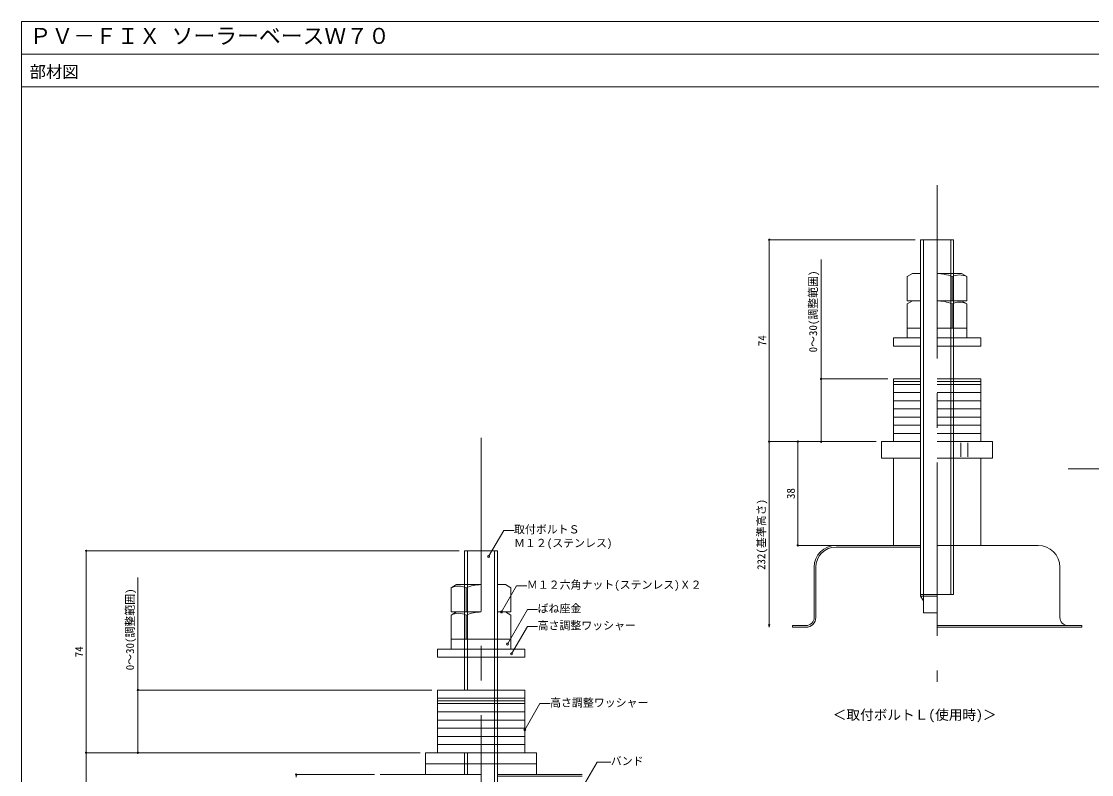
# Model space of a CAD drawing. Units: millimetres on the paper. Extents: x -401 to 399, y -275 to 275.
# Drawn here: x -400.7 to -8.7, y -1.5 to 274.5 of the extents above; entities that cross this region are included whole.
import ezdxf
from ezdxf.enums import TextEntityAlignment as Align

# ---------------------------------------------------------------- set-up
doc = ezdxf.new("R2010")
doc.units = ezdxf.units.MM
doc.linetypes.add('USER1', pattern=[9.525, 6.35, -3.175])
doc.linetypes.add('USER2', pattern=[101.6, 63.5, -12.7, 12.7, -12.7])
for name, color, linetype, lineweight in [('0-0_0', 7, 'Continuous', 18), ('0-1_WAKU', 7, 'Continuous', 18), ('0-4_MOJI', 7, 'Continuous', 18), ('0-5_sunpo', 7, 'Continuous', 18), ('0-6_KANAMONO_SCREW', 4, 'Continuous', 18), ('0-7_KANAMONO', 4, 'Continuous', 18), ('0-8_kijun', 1, 'USER2', 18), ('0-9_kanamono-ten', 3, 'USER1', 18)]:
    doc.layers.add(name, color=color, linetype=linetype, lineweight=lineweight)
doc.styles.add('ＭＳ ゴシック', font='')
doc.styles.get('ＭＳ ゴシック').set_extended_font_data('MS Gothic')

# ---------------------------------------------------------------- blocks, each defined once
blk = doc.blocks.new('_Dot')
at = {"layer": '0-0_0', "lineweight": 9}
for p, q in [((-0.5, 0), (-1, 0)), ((0.25, 0), (-0.25, 0))]:
    blk.add_line(p, q, dxfattribs=at)
blk.add_circle((0, 0), 0.25, dxfattribs=at)
blk = doc.blocks.new('_Open30')
at = {"layer": '0-0_0', "lineweight": 9}
blk.add_line((0, 0), (-1, 0), dxfattribs=at)
blk.add_lwpolyline([(-1, 0.268), (0, 0), (-1, -0.268)], dxfattribs=at)

msp = doc.modelspace()

# ---------------------------------------------------------------- linework, layer by layer
at = {"layer": '0-0_0'}
for p, q in [((-400.721, 262.504), (399.279, 262.504)), ((394.279, 110.504), (-17.318, 110.504))]:
    msp.add_line(p, q, dxfattribs=at)
at = {"layer": '0-1_WAKU'}
for points in [[(-400.721, -275.496), (399.279, -275.496), (399.279, 274.504), (-400.721, 274.504)], [(399.279, 250.504), (-400.721, 250.504), (-400.721, 274.504), (399.279, 274.504)]]:
    msp.add_lwpolyline(points, close=True, dxfattribs=at)
at = {"layer": '0-4_MOJI'}
for p, q in [((-205.363, -23.764), (-189.843, 3.117)), ((-189.843, 3.117), (-184.843, 3.117))]:
    msp.add_line(p, q, dxfattribs=at)
for points in [[(-229.57, 78.388), (-224.024, 87.994), (-220.274, 87.994)], [(-224.863, 58.104), (-219.317, 67.71), (-215.567, 67.71)], [(-222.696, 46.346), (-215.367, 59.04), (-211.617, 59.04)], [(-221.16, 42.761), (-215.367, 52.793), (-211.617, 52.793)], [(-216.344, 14.909), (-210.798, 24.516), (-207.048, 24.516)]]:
    msp.add_lwpolyline(points, dxfattribs=at)
for centre in [(-229.57, 78.388), (-224.863, 58.104), (-222.696, 46.346), (-221.16, 42.761), (-216.344, 14.909)]:
    msp.add_circle(centre, 0.375, dxfattribs=at)
at = {"layer": '0-5_sunpo'}
for p, q in [((-73.318, 194.504), (-126.801, 194.504)), ((-126.801, 121.504), (-126.801, 193.504)), ((-107.81, 187.228), (-107.81, 143.504)), ((-83.318, 143.504), (-107.81, 143.504)), ((-107.81, 121.504), (-107.81, 142.504)), ((-87.638, 120.504), (-126.801, 120.504)), ((-87.638, 120.504), (-126.801, 120.504)), ((-126.801, 53.504), (-126.801, 119.504)), ((-87.638, 120.504), (-116.342, 120.504)), ((-116.342, 83.504), (-116.342, 119.504)), ((-87.638, 120.504), (-107.81, 120.504)), ((-87.638, 82.504), (-116.342, 82.504)), ((-240.363, 80.504), (-377.025, 80.504)), ((-377.025, 7.504), (-377.025, 79.504)), ((-358.034, 70.742), (-358.034, 29.504)), ((-250.363, 29.504), (-358.034, 29.504)), ((-358.034, 7.504), (-358.034, 28.504)), ((-254.683, 6.504), (-377.025, 6.504)), ((-254.683, 6.504), (-377.025, 6.504)), ((-377.025, -194.496), (-377.025, 5.504)), ((-254.683, 6.504), (-358.034, 6.504)), ((-271.363, -1.496), (-300.066, -1.496))]:
    msp.add_line(p, q, dxfattribs=at)
at = {"layer": '0-6_KANAMONO_SCREW'}
for p, q in [((-71.318, 194.504), (-71.318, 64.504)), ((-70.318, 194.504), (-70.318, 64.504)), ((-60.318, 194.504), (-60.318, 120.504)), ((-60.318, 194.504), (-60.318, 64.504)), ((-59.318, 194.504), (-59.318, 120.504)), ((-59.318, 194.504), (-59.318, 64.504)), ((-238.363, 80.504), (-238.363, 29.504)), ((-237.363, 80.504), (-237.363, 29.504)), ((-227.363, 80.504), (-227.363, -20.096)), ((-226.363, 80.504), (-226.363, -20.096)), ((-238.363, 6.504), (-238.363, -1.496)), ((-237.363, 6.504), (-237.363, -1.496))]:
    msp.add_line(p, q, dxfattribs=at)
for points in [[(-71.318, 158.504), (-76.268, 158.504), (-76.268, 162.104), (-71.318, 162.104)], [(-65.318, 162.104), (-54.368, 162.104), (-54.368, 158.504), (-65.318, 158.504)], [(-238.363, 44.504), (-243.313, 44.504), (-243.313, 48.104), (-238.363, 48.104)], [(-226.363, 44.504), (-221.413, 44.504), (-221.413, 48.104), (-226.363, 48.104)]]:
    msp.add_lwpolyline(points, dxfattribs=at)
at = {"layer": '0-7_KANAMONO'}
for p, q in [((-59.318, 194.504), (-71.318, 194.504)), ((-59.833, 180.967), (-59.833, 172.104)), ((-59.833, 170.967), (-59.833, 162.104)), ((-56.657, 120.104), (-56.657, 114.904)), ((-54.059, 120.104), (-54.059, 114.904)), ((-81.318, 114.504), (-81.318, 82.504)), ((-49.318, 114.504), (-49.318, 82.504)), ((-28.318, 82.504), (-65.318, 82.504)), ((-232.363, 80.504), (-238.363, 80.504)), ((-232.363, 80.504), (-226.363, 80.504)), ((-70.318, 80.904), (-70.318, 57.822)), ((-60.318, 80.904), (-60.318, 64.504)), ((-59.318, 81.904), (-59.318, 64.504)), ((-110.318, 74.504), (-110.318, 56.104)), ((-109.718, 56.104), (-109.718, 74.504)), ((-20.318, 56.104), (-20.318, 74.504)), ((-237.847, 66.967), (-237.847, 58.104)), ((-65.318, 64.504), (-71.318, 64.504)), ((-71.318, 63.904), (-70.318, 62.172)), ((-65.318, 63.904), (-71.318, 63.904)), ((-65.318, 64.504), (-59.318, 64.504)), ((-237.847, 56.967), (-237.847, 48.104)), ((-70.318, 57.822), (-65.318, 57.822)), ((-12.318, 53.104), (-65.318, 53.104)), ((-12.318, 52.504), (-65.318, 52.504)), ((-12.318, 53.104), (-12.318, 52.504)), ((-232.363, -1.496), (-269.363, -1.496))]:
    msp.add_line(p, q, dxfattribs=at)
for points in [[(-71.318, 182.104), (-74.318, 182.104), (-76.287, 180.967), (-76.287, 172.104), (-71.318, 172.104)], [(-65.318, 172.104), (-54.348, 172.104), (-54.348, 180.967), (-56.318, 182.104), (-65.318, 182.104)], [(-71.318, 172.104), (-74.318, 172.104), (-76.287, 170.967), (-76.287, 162.104), (-71.318, 162.104)], [(-65.318, 162.104), (-54.348, 162.104), (-54.348, 170.967), (-56.318, 172.104), (-65.318, 172.104)], [(-71.318, 158.504), (-81.318, 158.504), (-81.318, 155.504), (-71.318, 155.504)], [(-65.318, 155.504), (-49.318, 155.504), (-49.318, 158.504), (-65.318, 158.504)], [(-71.318, 143.504), (-81.318, 143.504), (-81.318, 142.504), (-71.318, 142.504)], [(-71.318, 142.504), (-81.318, 142.504), (-81.318, 141.504), (-71.318, 141.504)], [(-71.318, 141.504), (-81.318, 141.504), (-81.318, 138.504), (-71.318, 138.504)], [(-65.318, 142.504), (-49.318, 142.504), (-49.318, 143.504), (-65.318, 143.504)], [(-65.318, 141.504), (-49.318, 141.504), (-49.318, 142.504), (-65.318, 142.504)], [(-65.318, 138.504), (-49.318, 138.504), (-49.318, 141.504), (-65.318, 141.504)], [(-71.318, 138.504), (-81.318, 138.504), (-81.318, 135.504), (-71.318, 135.504)], [(-65.318, 135.504), (-49.318, 135.504), (-49.318, 138.504), (-65.318, 138.504)], [(-71.318, 135.504), (-81.318, 135.504), (-81.318, 132.504), (-71.318, 132.504)], [(-65.318, 132.504), (-49.318, 132.504), (-49.318, 135.504), (-65.318, 135.504)], [(-71.318, 132.504), (-81.318, 132.504), (-81.318, 129.504), (-71.318, 129.504)], [(-71.318, 129.504), (-81.318, 129.504), (-81.318, 126.504), (-71.318, 126.504)], [(-65.318, 129.504), (-49.318, 129.504), (-49.318, 132.504), (-65.318, 132.504)], [(-65.318, 126.504), (-49.318, 126.504), (-49.318, 129.504), (-65.318, 129.504)], [(-71.318, 126.504), (-81.318, 126.504), (-81.318, 123.504), (-71.318, 123.504)], [(-65.318, 123.504), (-49.318, 123.504), (-49.318, 126.504), (-65.318, 126.504)], [(-71.318, 123.504), (-81.318, 123.504), (-81.318, 120.504), (-71.318, 120.504)], [(-65.318, 120.504), (-49.318, 120.504), (-49.318, 123.504), (-65.318, 123.504)], [(-71.318, 120.504), (-85.638, 120.504), (-85.638, 114.504), (-71.318, 114.504)], [(-65.318, 114.504), (-44.997, 114.504), (-44.997, 120.504), (-65.318, 120.504)], [(-102.318, 81.904), (-71.318, 81.904), (-71.318, 82.504), (-102.318, 82.504)], [(-71.318, 81.904), (-71.318, 63.904), (-65.318, 63.904)], [(-232.363, 68.104), (-241.363, 68.104), (-243.332, 66.967), (-243.332, 58.104), (-232.363, 58.104)], [(-226.363, 68.104), (-223.363, 68.104), (-221.393, 66.967), (-221.393, 58.104), (-226.363, 58.104)], [(-232.363, 58.104), (-241.363, 58.104), (-243.332, 56.967), (-243.332, 48.104), (-232.363, 48.104)], [(-226.363, 58.104), (-223.363, 58.104), (-221.393, 56.967), (-221.393, 48.104), (-226.363, 48.104)], [(-113.318, 53.104), (-118.318, 53.104), (-118.318, 52.504), (-113.318, 52.504)], [(-232.363, 41.504), (-248.363, 41.504), (-248.363, 44.504), (-232.363, 44.504)], [(-226.363, 44.504), (-216.363, 44.504), (-216.363, 41.504), (-226.363, 41.504)], [(-232.363, 26.504), (-248.363, 26.504), (-248.363, 29.504), (-232.363, 29.504)], [(-226.363, 29.504), (-216.363, 29.504), (-216.363, 26.504), (-226.363, 26.504)], [(-232.363, 25.504), (-248.363, 25.504), (-248.363, 26.504), (-232.363, 26.504)], [(-232.363, 24.504), (-248.363, 24.504), (-248.363, 25.504), (-232.363, 25.504)], [(-232.363, 21.504), (-248.363, 21.504), (-248.363, 24.504), (-232.363, 24.504)], [(-226.363, 26.504), (-216.363, 26.504), (-216.363, 25.504), (-226.363, 25.504)], [(-226.363, 25.504), (-216.363, 25.504), (-216.363, 24.504), (-226.363, 24.504)], [(-226.363, 24.504), (-216.363, 24.504), (-216.363, 21.504), (-226.363, 21.504)], [(-232.363, 18.504), (-248.363, 18.504), (-248.363, 21.504), (-232.363, 21.504)], [(-226.363, 21.504), (-216.363, 21.504), (-216.363, 18.504), (-226.363, 18.504)], [(-232.363, 15.504), (-248.363, 15.504), (-248.363, 18.504), (-232.363, 18.504)], [(-226.363, 18.504), (-216.363, 18.504), (-216.363, 15.504), (-226.363, 15.504)], [(-232.363, 12.504), (-248.363, 12.504), (-248.363, 15.504), (-232.363, 15.504)], [(-232.363, 9.504), (-248.363, 9.504), (-248.363, 12.504), (-232.363, 12.504)], [(-226.363, 15.504), (-216.363, 15.504), (-216.363, 12.504), (-226.363, 12.504)], [(-226.363, 12.504), (-216.363, 12.504), (-216.363, 9.504), (-226.363, 9.504)], [(-232.363, 6.504), (-248.363, 6.504), (-248.363, 9.504), (-232.363, 9.504)], [(-226.363, 9.504), (-216.363, 9.504), (-216.363, 6.504), (-226.363, 6.504)], [(-238.363, 6.504), (-252.683, 6.504), (-252.683, 2.504), (-232.363, 2.504)], [(-226.363, 6.504), (-212.042, 6.504), (-212.042, 2.504), (-226.363, 2.504)], [(-238.363, 2.504), (-252.683, 2.504), (-252.683, -1.496), (-238.363, -1.496)], [(-226.363, 2.504), (-212.042, 2.504), (-212.042, -1.496), (-226.363, -1.496)], [(-195.363, -2.096), (-226.363, -2.096), (-226.363, -1.496), (-195.363, -1.496)]]:
    msp.add_lwpolyline(points, dxfattribs=at)
for centre, radius, start, end in [((-65.318, 168.308), 13.796, 66.5734, 90), ((-57.09, 175.384), 6.22, 63.83959, 116.16041), ((-65.318, 158.308), 13.796, 66.5734, 90), ((-57.09, 165.384), 6.22, 63.83959, 116.16041), ((-102.318, 74.504), 8, 90, 180), ((-28.318, 74.504), 8, 0, 90), ((-102.318, 74.504), 7.4, 90, 180), ((-240.59, 61.384), 6.22, 63.83959, 116.16041), ((-232.363, 54.308), 13.796, 90, 113.4266), ((-240.59, 51.384), 6.22, 63.83959, 116.16041), ((-232.363, 44.308), 13.796, 90, 113.4266), ((-113.318, 56.104), 3.6, 270, 360), ((-113.318, 56.104), 3, 270, 0), ((-17.318, 56.104), 3, 180, 270)]:
    msp.add_arc(centre, radius, start, end, dxfattribs=at)
at = {"layer": '0-8_kijun'}
for p, q in [((-65.318, 214.504), (-65.318, 32.504)), ((-232.363, 121.904), (-232.363, -207.096))]:
    msp.add_line(p, q, dxfattribs=at)
at = {"layer": '0-9_kanamono-ten'}
for p, q in [((-226.363, 48.104), (-232.363, 48.104)), ((-226.363, 44.504), (-232.363, 44.504)), ((-226.363, 41.504), (-232.363, 41.504)), ((-226.363, 29.504), (-232.363, 29.504)), ((-226.363, 26.504), (-232.363, 26.504)), ((-226.363, 25.504), (-232.363, 25.504)), ((-226.363, 25.504), (-232.363, 25.504)), ((-226.363, 24.504), (-232.363, 24.504)), ((-226.363, 21.504), (-232.363, 21.504)), ((-226.363, 18.504), (-232.363, 18.504)), ((-226.363, 15.504), (-232.363, 15.504)), ((-226.363, 12.504), (-232.363, 12.504)), ((-226.363, 9.504), (-232.363, 9.504)), ((-226.363, 6.504), (-232.363, 6.504)), ((-226.363, 2.504), (-232.363, 2.504))]:
    msp.add_line(p, q, dxfattribs=at)

# ---------------------------------------------------------------- block references
at = {"layer": '0-5_sunpo'}
for name, p, rotation in [('_Dot', (-126.801, 194.504), 90), ('_Dot', (-107.81, 143.504), 90), ('_Dot', (-126.801, 120.504), 270), ('_Dot', (-126.801, 120.504), 90), ('_Dot', (-116.342, 120.504), 90), ('_Dot', (-107.81, 120.504), 270), ('_Dot', (-116.342, 82.504), 270), ('_Dot', (-377.025, 80.504), 90), ('_Open30', (-126.801, 52.504), 270), ('_Dot', (-358.034, 29.504), 90), ('_Dot', (-377.025, 6.504), 270), ('_Dot', (-377.025, 6.504), 90), ('_Dot', (-358.034, 6.504), 270), ('_Dot', (-300.066, -1.496), 90)]:
    msp.add_blockref(name, p, dxfattribs=dict(at, rotation=rotation))

# ---------------------------------------------------------------- texts
at = {"layer": '0-1_WAKU', "style": 'ＭＳ ゴシック'}
for s, height, p in [('ＰＶ－ＦＩＸ ソーラーベースＷ７０', 5.865, (-397.721, 264.504)), ('部材図', 4.399, (-397.721, 252.504))]:
    msp.add_text(s, height=height, dxfattribs=at).set_placement(p, align=Align.BOTTOM_LEFT)
at = {"layer": '0-4_MOJI', "style": 'ＭＳ ゴシック'}
for s, p in [('取付ボルトＳ', (-220.274, 85.994)), ('Ｍ１２(ステンレス)', (-220.274, 80.994)), ('Ｍ１２六角ナット(ステンレス)Ｘ２', (-215.567, 65.71)), ('ばね座金', (-211.617, 57.04)), ('高さ調整ワッシャー', (-211.617, 50.793)), ('高さ調整ワッシャー', (-207.048, 22.516)), ('バンド', (-184.843, 1.117))]:
    msp.add_text(s, height=2.933, dxfattribs=at).set_placement(p, align=Align.BOTTOM_LEFT)
at = {"layer": '0-5_sunpo', "style": 'ＭＳ ゴシック'}
for s, p in [('0～30(調整範囲)', (-108.365, 153.226)), ('74', (-127.001, 155.504)), ('38', (-116.542, 99.504)), ('232(基準高さ)', (-127.356, 73.504)), ('0～30(調整範囲)', (-358.589, 36.74)), ('74', (-377.225, 41.504))]:
    msp.add_text(s, height=2.933, rotation=90, dxfattribs=at).set_placement(p, align=Align.BOTTOM_LEFT)
msp.add_text('＜取付ボルトＬ(使用時)＞', height=3.666, dxfattribs=at).set_placement((-103.514, 17.48), align=Align.BOTTOM_LEFT)

doc.saveas('drawing.dxf')
